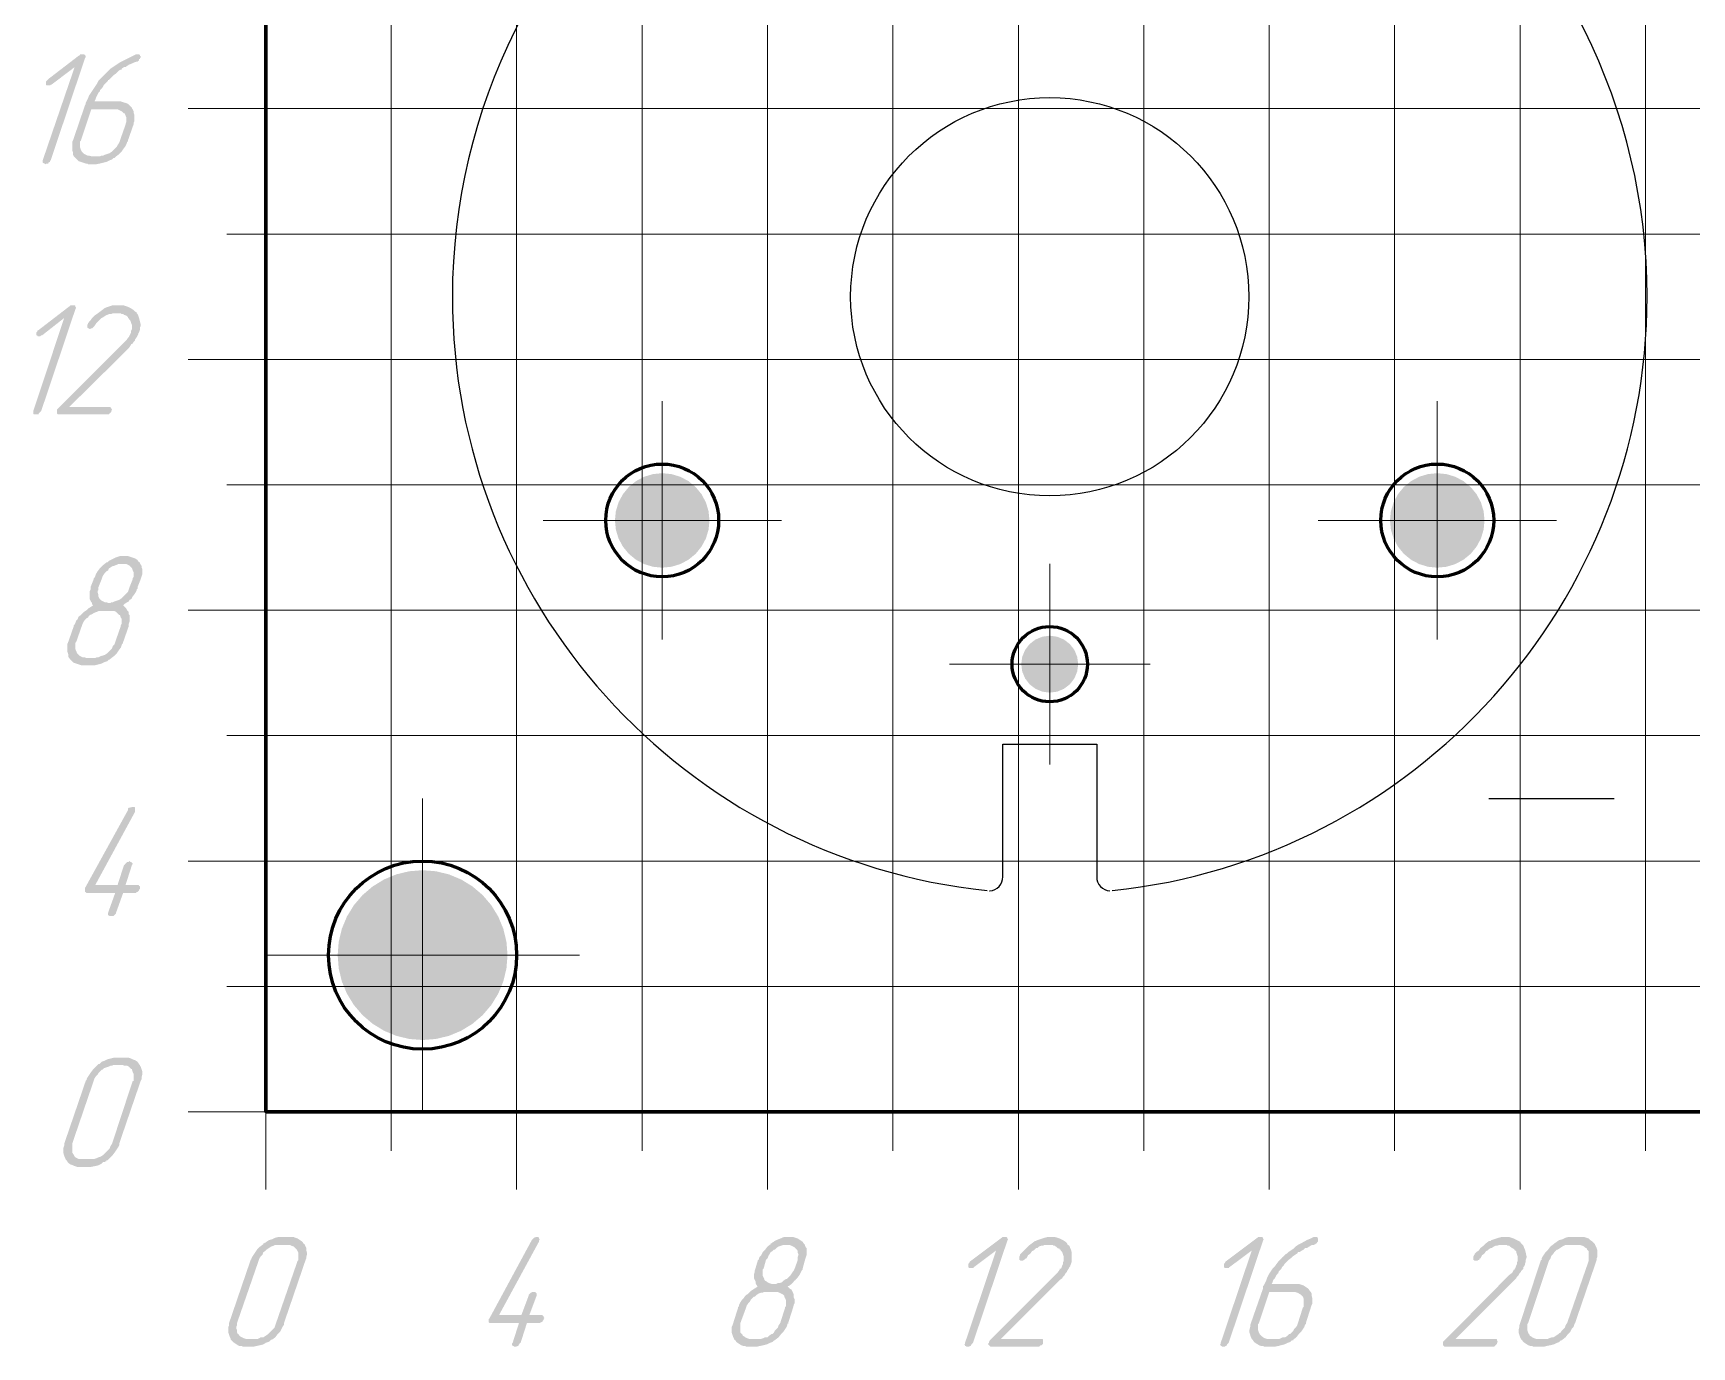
# Model space of a CAD drawing. Extents: x 260 to 1101, y 70 to 664.
# Drawn here: x 362.7 to 415.6, y 394.5 to 436.4 of the extents above; entities that cross this region are included whole.
import ezdxf

# ---------------------------------------------------------------- set-up
doc = ezdxf.new("R2010")
doc.units = 0
doc.header["$MEASUREMENT"] = 0
doc.layers.add('PDF _Геометрия', color=7, linetype='CONTINUOUS')
doc.layers.add('PDF _Сплошная заливка', color=7, linetype='CONTINUOUS')

msp = doc.modelspace()

# ---------------------------------------------------------------- hatches: boundary and pattern name
at = {"layer": 'PDF _Сплошная заливка', "transparency": 33554559}
for points in [[(364.262, 435.709), (364.288, 435.709), (364.313, 435.683), (364.313, 435.683), (364.338, 435.658), (364.338, 435.633), (364.313, 435.582), (363.22, 432.331), (363.22, 432.331), (363.195, 432.305), (363.195, 432.28), (363.144, 432.254), (363.144, 432.229), (363.119, 432.229), (363.093, 432.229), (363.043, 432.204), (363.043, 432.204), (363.043, 432.229), (363.017, 432.229), (362.966, 432.254), (362.966, 432.254), (362.966, 432.28), (362.966, 432.305), (362.966, 432.305), (362.966, 432.331), (363.983, 435.302), (363.246, 434.744), (363.246, 434.744), (363.22, 434.744), (363.195, 434.718), (363.17, 434.718), (363.144, 434.718), (363.119, 434.718), (363.093, 434.718), (363.068, 434.744), (363.068, 434.769), (363.068, 434.769), (363.068, 434.794), (363.068, 434.845), (363.068, 434.845), (363.093, 434.871), (363.119, 434.896), (363.144, 434.922), (364.135, 435.683), (364.16, 435.683), (364.16, 435.709), (364.211, 435.709), (364.237, 435.709)], [(363.957, 427.708), (363.983, 427.708), (364.008, 427.683), (364.008, 427.683), (364.008, 427.657), (364.033, 427.632), (364.008, 427.581), (362.916, 424.33), (362.916, 424.33), (362.89, 424.304), (362.865, 424.279), (362.839, 424.253), (362.839, 424.228), (362.814, 424.228), (362.789, 424.228), (362.738, 424.228), (362.738, 424.228), (362.712, 424.228), (362.687, 424.228), (362.662, 424.253), (362.662, 424.253), (362.662, 424.279), (362.662, 424.304), (362.662, 424.304), (362.662, 424.33), (363.652, 427.302), (362.941, 426.743), (362.941, 426.743), (362.916, 426.743), (362.89, 426.717), (362.839, 426.717), (362.839, 426.717), (362.814, 426.717), (362.789, 426.743), (362.763, 426.743), (362.763, 426.768), (362.763, 426.768), (362.763, 426.793), (362.763, 426.844), (362.763, 426.844), (362.789, 426.87), (362.789, 426.895), (362.839, 426.921), (363.83, 427.683), (363.83, 427.683), (363.856, 427.708), (363.906, 427.708), (363.932, 427.708), (363.932, 427.708)], [(365.456, 427.708), (365.482, 427.708), (365.532, 427.708), (365.609, 427.683), (365.685, 427.657), (365.786, 427.606), (365.863, 427.556), (365.913, 427.505), (365.964, 427.479), (365.964, 427.454), (365.964, 427.454), (365.964, 427.454), (365.99, 427.429), (366.015, 427.378), (366.04, 427.302), (366.066, 427.2), (366.091, 427.098), (366.091, 427.048), (366.066, 426.997), (366.066, 426.921), (366.04, 426.844), (366.04, 426.844), (366.04, 426.844), (366.015, 426.819), (366.015, 426.793), (365.99, 426.743), (365.964, 426.692), (365.913, 426.616), (365.913, 426.616), (365.913, 426.59), (365.888, 426.565), (365.863, 426.54), (365.837, 426.489), (365.786, 426.463), (365.761, 426.413), (365.71, 426.336), (363.805, 424.457), (365.075, 424.457), (365.1, 424.457), (365.126, 424.457), (365.151, 424.431), (365.151, 424.431), (365.151, 424.406), (365.177, 424.381), (365.151, 424.33), (365.151, 424.33), (365.151, 424.304), (365.126, 424.279), (365.1, 424.253), (365.075, 424.253), (365.075, 424.228), (365.024, 424.228), (364.999, 424.228), (363.5, 424.228), (363.475, 424.228), (363.449, 424.228), (363.424, 424.253), (363.424, 424.253), (363.424, 424.279), (363.424, 424.304), (363.424, 424.355), (363.424, 424.355), (363.424, 424.381), (363.449, 424.406), (365.532, 426.489), (365.634, 426.59), (365.685, 426.667), (365.685, 426.667), (365.71, 426.692), (365.71, 426.692), (365.736, 426.743), (365.761, 426.793), (365.786, 426.844), (365.786, 426.87), (365.786, 426.87), (365.786, 426.895), (365.812, 426.946), (365.812, 426.997), (365.812, 427.073), (365.786, 427.149), (365.761, 427.225), (365.736, 427.251), (365.71, 427.276), (365.71, 427.302), (365.71, 427.302), (365.685, 427.302), (365.685, 427.327), (365.634, 427.378), (365.558, 427.403), (365.558, 427.403), (365.532, 427.429), (365.507, 427.429), (365.482, 427.429), (365.456, 427.454), (365.405, 427.454), (365.329, 427.454), (365.304, 427.454), (365.253, 427.454), (365.202, 427.454), (365.151, 427.429), (365.1, 427.429), (365.024, 427.403), (364.973, 427.378), (364.948, 427.352), (364.923, 427.352), (364.897, 427.327), (364.846, 427.302), (364.796, 427.251), (364.745, 427.2), (364.669, 427.124), (364.618, 427.048), (364.618, 427.048), (364.592, 427.022), (364.567, 426.997), (364.541, 426.971), (364.541, 426.971), (364.541, 426.971), (364.516, 426.971), (364.465, 426.946), (364.465, 426.946), (364.44, 426.971), (364.414, 426.971), (364.389, 426.997), (364.389, 426.997), (364.389, 427.022), (364.389, 427.048), (364.389, 427.073), (364.414, 427.124), (364.414, 427.124), (364.414, 427.149), (364.44, 427.149), (364.44, 427.174), (364.491, 427.225), (364.541, 427.302), (364.618, 427.378), (364.694, 427.429), (364.796, 427.505), (364.897, 427.581), (364.897, 427.581), (364.897, 427.581), (364.923, 427.606), (364.973, 427.632), (365.05, 427.657), (365.126, 427.683), (365.202, 427.708), (365.304, 427.708), (365.405, 427.708), (365.431, 427.708)], [(382.726, 420.844), (382.726, 422.351), (383.02, 422.322), (383.303, 422.237), (383.564, 422.097), (383.792, 421.91), (383.979, 421.682), (384.119, 421.421), (384.204, 421.138), (384.234, 420.844)], [(407.447, 420.844), (407.447, 422.351), (407.741, 422.322), (408.024, 422.237), (408.284, 422.097), (408.513, 421.91), (408.7, 421.682), (408.84, 421.421), (408.926, 421.138), (408.955, 420.844)], [(382.726, 420.844), (382.726, 419.337), (382.432, 419.366), (382.149, 419.452), (381.888, 419.591), (381.66, 419.778), (381.473, 420.007), (381.333, 420.267), (381.247, 420.55), (381.218, 420.844)], [(382.726, 420.844), (384.234, 420.844), (384.204, 420.55), (384.119, 420.267), (383.979, 420.007), (383.792, 419.778), (383.564, 419.591), (383.303, 419.452), (383.02, 419.366), (382.726, 419.337)], [(407.447, 420.844), (407.447, 419.337), (407.153, 419.366), (406.87, 419.452), (406.609, 419.591), (406.381, 419.778), (406.194, 420.007), (406.054, 420.267), (405.968, 420.55), (405.939, 420.844)], [(407.447, 420.844), (408.955, 420.844), (408.926, 420.55), (408.84, 420.267), (408.7, 420.007), (408.513, 419.778), (408.284, 419.591), (408.024, 419.452), (407.741, 419.366), (407.447, 419.337)], [(395.086, 416.259), (394.178, 416.259), (394.209, 416.494), (394.3, 416.713), (394.444, 416.901), (394.632, 417.045), (394.851, 417.136), (395.086, 417.167)], [(395.086, 416.259), (395.086, 415.351), (394.851, 415.382), (394.632, 415.473), (394.444, 415.617), (394.3, 415.805), (394.209, 416.024), (394.178, 416.259)], [(365.863, 411.706), (365.888, 411.706), (365.913, 411.681), (365.913, 411.681), (365.913, 411.655), (365.913, 411.63), (365.913, 411.579), (365.913, 411.554), (364.643, 409.217), (365.354, 409.217), (365.558, 409.852), (365.583, 409.852), (365.583, 409.877), (365.609, 409.903), (365.634, 409.928), (365.634, 409.928), (365.659, 409.953), (365.71, 409.953), (365.736, 409.979), (365.736, 409.979), (365.761, 409.953), (365.786, 409.953), (365.812, 409.928), (365.812, 409.928), (365.837, 409.903), (365.837, 409.877), (365.812, 409.852), (365.609, 409.217), (365.99, 409.217), (366.015, 409.217), (366.04, 409.191), (366.066, 409.166), (366.066, 409.166), (366.066, 409.141), (366.066, 409.115), (366.066, 409.09), (366.066, 409.09), (366.04, 409.064), (366.04, 409.039), (366.015, 409.014), (365.99, 408.988), (365.964, 408.988), (365.939, 408.963), (365.888, 408.963), (365.532, 408.963), (365.304, 408.328), (365.304, 408.328), (365.304, 408.302), (365.278, 408.277), (365.253, 408.252), (365.227, 408.226), (365.202, 408.226), (365.177, 408.226), (365.151, 408.226), (365.126, 408.226), (365.126, 408.226), (365.1, 408.226), (365.075, 408.252), (365.05, 408.252), (365.05, 408.277), (365.05, 408.302), (365.05, 408.328), (365.05, 408.328), (365.278, 408.963), (364.389, 408.963), (364.364, 408.963), (364.338, 408.988), (364.313, 408.988), (364.313, 409.014), (364.313, 409.014), (364.313, 409.039), (364.313, 409.09), (364.313, 409.115), (365.685, 411.604), (365.685, 411.63), (365.685, 411.655), (365.71, 411.681), (365.736, 411.681), (365.837, 411.706), (365.837, 411.706)], [(375.083, 406.979), (377.792, 406.979), (377.758, 406.556), (377.659, 406.142), (377.496, 405.75), (377.274, 405.387), (376.998, 405.064), (376.675, 404.788), (376.313, 404.566), (375.92, 404.403), (375.506, 404.304), (375.083, 404.271)], [(378.743, 397.99), (378.768, 397.99), (378.794, 397.965), (378.794, 397.939), (378.794, 397.939), (378.819, 397.914), (378.794, 397.863), (378.794, 397.838), (377.523, 395.501), (378.235, 395.501), (378.463, 396.11), (378.463, 396.136), (378.463, 396.136), (378.489, 396.161), (378.514, 396.187), (378.54, 396.212), (378.54, 396.212), (378.59, 396.237), (378.616, 396.237), (378.641, 396.237), (378.641, 396.237), (378.667, 396.237), (378.692, 396.212), (378.692, 396.212), (378.717, 396.187), (378.717, 396.161), (378.717, 396.11), (378.489, 395.501), (378.87, 395.501), (378.895, 395.501), (378.921, 395.475), (378.946, 395.45), (378.946, 395.45), (378.946, 395.425), (378.971, 395.399), (378.946, 395.374), (378.946, 395.374), (378.946, 395.348), (378.921, 395.323), (378.895, 395.272), (378.87, 395.272), (378.87, 395.272), (378.819, 395.247), (378.794, 395.247), (378.412, 395.247), (378.209, 394.612), (378.184, 394.612), (378.184, 394.586), (378.158, 394.561), (378.133, 394.51), (378.133, 394.51), (378.108, 394.51), (378.057, 394.485), (378.031, 394.485), (378.031, 394.485), (378.006, 394.485), (377.981, 394.51), (377.955, 394.51), (377.955, 394.536), (377.93, 394.536), (377.93, 394.561), (377.93, 394.586), (377.955, 394.612), (378.158, 395.247), (377.269, 395.247), (377.244, 395.247), (377.219, 395.247), (377.193, 395.272), (377.193, 395.272), (377.193, 395.298), (377.193, 395.323), (377.193, 395.374), (377.219, 395.399), (378.565, 397.888), (378.565, 397.888), (378.59, 397.914), (378.616, 397.939), (378.641, 397.965), (378.717, 397.99), (378.717, 397.99)], [(393.681, 397.99), (393.706, 397.99), (393.732, 397.965), (393.732, 397.939), (393.732, 397.939), (393.757, 397.914), (393.732, 397.863), (392.639, 394.612), (392.639, 394.612), (392.614, 394.586), (392.588, 394.561), (392.563, 394.51), (392.563, 394.51), (392.538, 394.51), (392.512, 394.485), (392.461, 394.485), (392.461, 394.485), (392.436, 394.485), (392.411, 394.51), (392.385, 394.51), (392.385, 394.536), (392.385, 394.536), (392.36, 394.561), (392.385, 394.586), (392.385, 394.612), (393.376, 397.558), (392.665, 397.025), (392.665, 397.025), (392.639, 396.999), (392.614, 396.999), (392.563, 396.999), (392.563, 396.999), (392.538, 396.999), (392.512, 396.999), (392.487, 397.025), (392.487, 397.025), (392.487, 397.05), (392.487, 397.076), (392.487, 397.126), (392.487, 397.126), (392.487, 397.126), (392.512, 397.152), (392.538, 397.203), (393.554, 397.965), (393.554, 397.965), (393.579, 397.99), (393.605, 397.99), (393.655, 397.99), (393.655, 397.99)], [(395.18, 397.99), (395.205, 397.99), (395.23, 397.99), (395.332, 397.965), (395.408, 397.939), (395.51, 397.888), (395.586, 397.838), (395.637, 397.787), (395.662, 397.736), (395.662, 397.736), (395.688, 397.736), (395.688, 397.711), (395.713, 397.711), (395.739, 397.634), (395.764, 397.584), (395.789, 397.482), (395.789, 397.38), (395.789, 397.33), (395.789, 397.253), (395.789, 397.203), (395.764, 397.126), (395.764, 397.126), (395.764, 397.101), (395.739, 397.101), (395.739, 397.05), (395.713, 397.025), (395.688, 396.974), (395.637, 396.898), (395.637, 396.898), (395.637, 396.872), (395.611, 396.847), (395.586, 396.822), (395.561, 396.771), (395.51, 396.72), (395.484, 396.669), (395.408, 396.618), (393.528, 394.739), (394.799, 394.739), (394.824, 394.739), (394.849, 394.739), (394.875, 394.713), (394.875, 394.688), (394.875, 394.688), (394.875, 394.637), (394.875, 394.612), (394.875, 394.612), (394.875, 394.586), (394.849, 394.561), (394.824, 394.536), (394.799, 394.536), (394.773, 394.51), (394.748, 394.485), (394.722, 394.485), (393.198, 394.485), (393.198, 394.485), (393.173, 394.51), (393.147, 394.536), (393.147, 394.536), (393.122, 394.561), (393.122, 394.586), (393.147, 394.612), (393.147, 394.637), (393.147, 394.637), (393.173, 394.688), (395.256, 396.771), (395.332, 396.847), (395.408, 396.949), (395.408, 396.949), (395.408, 396.974), (395.434, 396.974), (395.459, 396.999), (395.484, 397.076), (395.51, 397.126), (395.51, 397.126), (395.51, 397.152), (395.51, 397.177), (395.535, 397.228), (395.535, 397.279), (395.535, 397.355), (395.51, 397.431), (395.484, 397.507), (395.459, 397.533), (395.434, 397.558), (395.434, 397.558), (395.434, 397.584), (395.408, 397.584), (395.408, 397.609), (395.332, 397.634), (395.281, 397.685), (395.256, 397.685), (395.256, 397.711), (395.23, 397.711), (395.205, 397.711), (395.18, 397.736), (395.129, 397.736), (395.053, 397.736), (395.002, 397.736), (394.976, 397.736), (394.926, 397.736), (394.875, 397.711), (394.824, 397.711), (394.748, 397.685), (394.697, 397.634), (394.672, 397.634), (394.646, 397.634), (394.621, 397.609), (394.57, 397.558), (394.519, 397.533), (394.468, 397.457), (394.392, 397.406), (394.341, 397.304), (394.316, 397.304), (394.316, 397.304), (394.29, 397.279), (394.265, 397.253), (394.265, 397.253), (394.24, 397.253), (394.24, 397.228), (394.189, 397.228), (394.189, 397.228), (394.163, 397.228), (394.138, 397.253), (394.113, 397.253), (394.113, 397.279), (394.113, 397.279), (394.113, 397.304), (394.113, 397.355), (394.138, 397.406), (394.138, 397.406), (394.138, 397.406), (394.138, 397.431), (394.163, 397.457), (394.214, 397.507), (394.265, 397.558), (394.341, 397.634), (394.417, 397.711), (394.519, 397.787), (394.621, 397.863), (394.621, 397.863), (394.621, 397.863), (394.646, 397.863), (394.697, 397.888), (394.773, 397.914), (394.849, 397.939), (394.926, 397.965), (395.027, 397.99), (395.103, 397.99), (395.154, 397.99)], [(401.836, 397.99), (401.861, 397.99), (401.887, 397.965), (401.887, 397.939), (401.887, 397.939), (401.912, 397.914), (401.887, 397.863), (400.794, 394.612), (400.794, 394.612), (400.769, 394.586), (400.743, 394.561), (400.718, 394.51), (400.718, 394.51), (400.692, 394.51), (400.667, 394.485), (400.616, 394.485), (400.616, 394.485), (400.591, 394.485), (400.565, 394.51), (400.54, 394.51), (400.54, 394.536), (400.54, 394.536), (400.515, 394.561), (400.54, 394.586), (400.54, 394.612), (401.531, 397.558), (400.819, 397.025), (400.819, 397.025), (400.794, 396.999), (400.769, 396.999), (400.718, 396.999), (400.718, 396.999), (400.692, 396.999), (400.667, 396.999), (400.642, 397.025), (400.642, 397.025), (400.642, 397.05), (400.642, 397.076), (400.642, 397.126), (400.642, 397.126), (400.642, 397.126), (400.667, 397.152), (400.692, 397.203), (401.709, 397.965), (401.709, 397.965), (401.734, 397.99), (401.759, 397.99), (401.81, 397.99), (401.81, 397.99)], [(409.66, 397.99), (409.686, 397.99), (409.737, 397.99), (409.813, 397.965), (409.889, 397.939), (409.991, 397.888), (410.092, 397.838), (410.118, 397.787), (410.168, 397.736), (410.168, 397.736), (410.168, 397.736), (410.194, 397.711), (410.194, 397.711), (410.219, 397.634), (410.245, 397.584), (410.27, 397.482), (410.295, 397.38), (410.295, 397.33), (410.27, 397.253), (410.27, 397.203), (410.245, 397.126), (410.245, 397.126), (410.245, 397.101), (410.245, 397.101), (410.219, 397.05), (410.194, 397.025), (410.194, 396.974), (410.118, 396.898), (410.118, 396.898), (410.118, 396.872), (410.092, 396.847), (410.067, 396.822), (410.041, 396.771), (409.991, 396.72), (409.965, 396.669), (409.914, 396.618), (408.034, 394.739), (409.305, 394.739), (409.305, 394.739), (409.33, 394.739), (409.355, 394.713), (409.355, 394.688), (409.355, 394.688), (409.381, 394.637), (409.355, 394.612), (409.355, 394.612), (409.355, 394.586), (409.33, 394.561), (409.305, 394.536), (409.305, 394.536), (409.279, 394.51), (409.254, 394.485), (409.203, 394.485), (407.704, 394.485), (407.679, 394.485), (407.653, 394.51), (407.628, 394.536), (407.628, 394.536), (407.628, 394.561), (407.628, 394.586), (407.628, 394.612), (407.628, 394.637), (407.628, 394.637), (407.679, 394.688), (409.737, 396.771), (409.838, 396.847), (409.889, 396.949), (409.914, 396.949), (409.914, 396.974), (409.914, 396.974), (409.94, 396.999), (409.965, 397.076), (409.991, 397.126), (409.991, 397.126), (409.991, 397.152), (409.991, 397.177), (410.016, 397.228), (410.016, 397.279), (410.016, 397.355), (409.991, 397.431), (409.965, 397.507), (409.965, 397.533), (409.94, 397.558), (409.914, 397.558), (409.914, 397.584), (409.914, 397.584), (409.889, 397.609), (409.838, 397.634), (409.762, 397.685), (409.762, 397.685), (409.737, 397.711), (409.711, 397.711), (409.686, 397.711), (409.66, 397.736), (409.61, 397.736), (409.533, 397.736), (409.508, 397.736), (409.457, 397.736), (409.432, 397.736), (409.355, 397.711), (409.305, 397.711), (409.254, 397.685), (409.178, 397.634), (409.178, 397.634), (409.152, 397.634), (409.101, 397.609), (409.051, 397.558), (409, 397.533), (408.949, 397.457), (408.873, 397.406), (408.822, 397.304), (408.822, 397.304), (408.797, 397.304), (408.797, 397.279), (408.771, 397.253), (408.746, 397.253), (408.746, 397.253), (408.72, 397.228), (408.695, 397.228), (408.67, 397.228), (408.644, 397.228), (408.619, 397.253), (408.593, 397.253), (408.593, 397.279), (408.593, 397.279), (408.593, 397.304), (408.593, 397.355), (408.619, 397.406), (408.619, 397.406), (408.619, 397.406), (408.644, 397.431), (408.644, 397.457), (408.695, 397.507), (408.771, 397.558), (408.822, 397.634), (408.924, 397.711), (409, 397.787), (409.101, 397.863), (409.101, 397.863), (409.101, 397.863), (409.152, 397.863), (409.178, 397.888), (409.254, 397.914), (409.33, 397.939), (409.406, 397.965), (409.508, 397.99), (409.61, 397.99), (409.635, 397.99)]]:
    msp.add_hatch(color=256, dxfattribs=at).paths.add_polyline_path(points)
h = msp.add_hatch(color=256, dxfattribs=at)
h.paths.add_polyline_path([(365.278, 433.956), (364.516, 433.956), (364.186, 432.966), (364.186, 432.966), (364.16, 432.94), (364.16, 432.89), (364.16, 432.839), (364.16, 432.788), (364.16, 432.737), (364.186, 432.661), (364.211, 432.61), (364.211, 432.61), (364.237, 432.585), (364.262, 432.559), (364.288, 432.534), (364.338, 432.509), (364.389, 432.483), (364.44, 432.483), (364.516, 432.458), (364.796, 432.458), (364.846, 432.483), (364.897, 432.483), (364.948, 432.509), (365.024, 432.534), (365.1, 432.559), (365.177, 432.61), (365.177, 432.61), (365.202, 432.636), (365.227, 432.661), (365.278, 432.712), (365.329, 432.763), (365.354, 432.813), (365.405, 432.89), (365.431, 432.966), (365.609, 433.474), (365.609, 433.474), (365.609, 433.499), (365.634, 433.55), (365.634, 433.575), (365.634, 433.652), (365.634, 433.702), (365.609, 433.753), (365.583, 433.829), (365.583, 433.829), (365.558, 433.829), (365.532, 433.855), (365.507, 433.88), (365.456, 433.906), (365.405, 433.931), (365.354, 433.956)], flags=0)
h.paths.add_polyline_path([(366.015, 435.709), (366.04, 435.709), (366.066, 435.683), (366.066, 435.658), (366.091, 435.658), (366.091, 435.607), (366.066, 435.582), (366.066, 435.582), (366.066, 435.557), (366.04, 435.557), (366.04, 435.531), (366.04, 435.506), (366.015, 435.506), (365.99, 435.48), (365.964, 435.48), (365.888, 435.455), (365.837, 435.43), (365.71, 435.379), (365.71, 435.379), (365.685, 435.353), (365.659, 435.353), (365.634, 435.328), (365.609, 435.302), (365.558, 435.302), (365.482, 435.252), (365.482, 435.226), (365.456, 435.226), (365.405, 435.201), (365.354, 435.15), (365.304, 435.099), (365.227, 435.049), (365.151, 434.972), (365.075, 434.896), (365.05, 434.896), (365.05, 434.871), (365.024, 434.845), (364.973, 434.794), (364.923, 434.744), (364.897, 434.693), (364.846, 434.617), (364.796, 434.566), (364.796, 434.541), (364.77, 434.515), (364.745, 434.49), (364.719, 434.439), (364.694, 434.388), (364.669, 434.337), (364.643, 434.261), (364.618, 434.21), (365.38, 434.21), (365.405, 434.21), (365.456, 434.21), (365.532, 434.185), (365.609, 434.16), (365.685, 434.134), (365.761, 434.058), (365.812, 434.007), (365.812, 433.982), (365.837, 433.956), (365.863, 433.906), (365.863, 433.855), (365.888, 433.779), (365.888, 433.677), (365.888, 433.575), (365.863, 433.524), (365.863, 433.474), (365.685, 432.966), (365.685, 432.966), (365.685, 432.94), (365.685, 432.94), (365.659, 432.915), (365.634, 432.839), (365.609, 432.788), (365.532, 432.686), (365.482, 432.61), (365.38, 432.509), (365.278, 432.432), (365.278, 432.432), (365.278, 432.432), (365.253, 432.407), (365.227, 432.407), (365.202, 432.382), (365.177, 432.356), (365.1, 432.331), (364.999, 432.28), (364.897, 432.254), (364.796, 432.229), (364.669, 432.204), (364.414, 432.204), (364.389, 432.229), (364.338, 432.229), (364.262, 432.254), (364.186, 432.28), (364.11, 432.305), (364.059, 432.356), (363.983, 432.432), (363.983, 432.432), (363.957, 432.458), (363.932, 432.509), (363.932, 432.585), (363.906, 432.661), (363.906, 432.737), (363.906, 432.839), (363.906, 432.915), (363.932, 432.966), (364.313, 434.083), (364.313, 434.083), (364.313, 434.083), (364.338, 434.134), (364.338, 434.16), (364.364, 434.21), (364.389, 434.261), (364.414, 434.312), (364.44, 434.388), (364.541, 434.541), (364.643, 434.693), (364.694, 434.769), (364.745, 434.871), (364.821, 434.947), (364.897, 435.023), (364.897, 435.023), (364.923, 435.049), (364.948, 435.074), (364.973, 435.099), (365.024, 435.15), (365.075, 435.201), (365.126, 435.252), (365.202, 435.302), (365.278, 435.353), (365.354, 435.404), (365.431, 435.455), (365.532, 435.506), (365.736, 435.607), (365.837, 435.658), (365.939, 435.709), (365.99, 435.709)], flags=0)
at = {"layer": 'PDF _Сплошная заливка', "true_color": 0xffffff, "transparency": 33554559}
for points in [[(381.218, 420.844), (381.247, 421.138), (381.333, 421.421), (381.473, 421.682), (381.66, 421.91), (381.888, 422.097), (382.149, 422.237), (382.432, 422.322), (382.726, 422.351), (382.726, 420.844)], [(405.939, 420.844), (405.968, 421.138), (406.054, 421.421), (406.194, 421.682), (406.381, 421.91), (406.609, 422.097), (406.87, 422.237), (407.153, 422.322), (407.447, 422.351), (407.447, 420.844)], [(395.086, 417.167), (395.321, 417.136), (395.54, 417.045), (395.728, 416.901), (395.873, 416.713), (395.963, 416.494), (395.994, 416.259), (395.086, 416.259)], [(395.994, 416.259), (395.963, 416.024), (395.873, 415.805), (395.728, 415.617), (395.54, 415.473), (395.321, 415.382), (395.086, 415.351), (395.086, 416.259)], [(372.374, 406.979), (372.407, 407.403), (372.506, 407.816), (372.669, 408.209), (372.891, 408.571), (373.167, 408.894), (373.491, 409.17), (373.853, 409.392), (374.246, 409.555), (374.659, 409.654), (375.083, 409.688), (375.083, 406.979)], [(375.083, 409.688), (375.506, 409.654), (375.92, 409.555), (376.313, 409.392), (376.675, 409.17), (376.998, 408.894), (377.274, 408.571), (377.496, 408.209), (377.659, 407.816), (377.758, 407.403), (377.792, 406.979), (375.083, 406.979)], [(375.083, 404.271), (374.659, 404.304), (374.246, 404.403), (373.853, 404.566), (373.491, 404.788), (373.167, 405.064), (372.891, 405.387), (372.669, 405.75), (372.506, 406.142), (372.407, 406.556), (372.374, 406.979), (375.083, 406.979)]]:
    msp.add_hatch(color=7, dxfattribs=at).paths.add_polyline_path(points)
at = {"layer": 'PDF _Сплошная заливка', "transparency": 33554559}
h = msp.add_hatch(color=256, dxfattribs=at)
h.paths.add_polyline_path([(365.507, 419.453), (365.482, 419.453), (365.431, 419.453), (365.38, 419.453), (365.329, 419.428), (365.253, 419.402), (365.177, 419.377), (365.1, 419.326), (365.1, 419.326), (365.075, 419.301), (365.05, 419.25), (364.999, 419.224), (364.948, 419.173), (364.897, 419.097), (364.872, 419.047), (364.846, 418.97), (364.745, 418.716), (364.745, 418.691), (364.745, 418.666), (364.745, 418.64), (364.719, 418.589), (364.719, 418.539), (364.745, 418.462), (364.745, 418.412), (364.77, 418.361), (364.77, 418.361), (364.796, 418.335), (364.821, 418.31), (364.846, 418.284), (364.897, 418.259), (364.948, 418.234), (364.999, 418.234), (365.075, 418.208), (365.126, 418.208), (365.151, 418.234), (365.202, 418.234), (365.253, 418.259), (365.329, 418.284), (365.405, 418.31), (365.482, 418.361), (365.482, 418.361), (365.507, 418.386), (365.532, 418.412), (365.583, 418.462), (365.634, 418.513), (365.685, 418.564), (365.71, 418.64), (365.736, 418.716), (365.837, 418.97), (365.837, 418.97), (365.837, 418.996), (365.863, 419.047), (365.863, 419.097), (365.863, 419.148), (365.863, 419.199), (365.837, 419.25), (365.812, 419.326), (365.812, 419.326), (365.786, 419.351), (365.761, 419.377), (365.736, 419.402), (365.685, 419.428), (365.634, 419.453), (365.583, 419.453)], flags=0)
h.paths.add_polyline_path([(365.126, 417.954), (364.846, 417.954), (364.796, 417.954), (364.745, 417.954), (364.694, 417.929), (364.618, 417.904), (364.541, 417.853), (364.465, 417.827), (364.465, 417.802), (364.44, 417.802), (364.414, 417.751), (364.364, 417.726), (364.313, 417.675), (364.262, 417.599), (364.237, 417.548), (364.211, 417.472), (364.033, 416.964), (364.033, 416.964), (364.008, 416.938), (364.008, 416.888), (364.008, 416.837), (364.008, 416.786), (364.008, 416.735), (364.033, 416.684), (364.059, 416.608), (364.059, 416.608), (364.084, 416.583), (364.11, 416.557), (364.135, 416.532), (364.186, 416.507), (364.237, 416.481), (364.288, 416.481), (364.364, 416.456), (364.643, 416.456), (364.694, 416.481), (364.745, 416.481), (364.796, 416.507), (364.872, 416.532), (364.948, 416.557), (365.024, 416.608), (365.024, 416.608), (365.05, 416.634), (365.075, 416.659), (365.126, 416.71), (365.177, 416.761), (365.202, 416.837), (365.253, 416.888), (365.278, 416.964), (365.456, 417.472), (365.456, 417.472), (365.456, 417.497), (365.482, 417.548), (365.482, 417.573), (365.482, 417.65), (365.482, 417.7), (365.456, 417.751), (365.431, 417.827), (365.431, 417.827), (365.405, 417.827), (365.38, 417.853), (365.354, 417.878), (365.304, 417.929), (365.253, 417.954), (365.202, 417.954)], flags=0)
h.paths.add_polyline_path([(365.634, 419.707), (365.685, 419.707), (365.761, 419.682), (365.837, 419.656), (365.913, 419.631), (365.99, 419.58), (366.04, 419.504), (366.066, 419.504), (366.066, 419.478), (366.091, 419.453), (366.091, 419.428), (366.117, 419.402), (366.117, 419.351), (366.142, 419.301), (366.142, 419.25), (366.142, 419.123), (366.117, 419.047), (366.091, 418.97), (365.99, 418.716), (365.99, 418.716), (365.99, 418.666), (365.964, 418.64), (365.964, 418.615), (365.939, 418.564), (365.888, 418.488), (365.812, 418.386), (365.812, 418.386), (365.812, 418.361), (365.786, 418.335), (365.736, 418.31), (365.71, 418.259), (365.659, 418.234), (365.583, 418.183), (365.532, 418.132), (365.532, 418.132), (365.558, 418.107), (365.583, 418.081), (365.609, 418.056), (365.634, 418.031), (365.659, 417.98), (365.71, 417.929), (365.71, 417.853), (365.71, 417.853), (365.736, 417.827), (365.736, 417.802), (365.736, 417.751), (365.736, 417.675), (365.736, 417.624), (365.71, 417.548), (365.71, 417.472), (365.532, 416.964), (365.532, 416.964), (365.532, 416.938), (365.532, 416.938), (365.507, 416.913), (365.482, 416.862), (365.456, 416.786), (365.38, 416.684), (365.329, 416.608), (365.227, 416.507), (365.126, 416.43), (365.126, 416.43), (365.126, 416.43), (365.1, 416.405), (365.075, 416.405), (365.05, 416.38), (365.024, 416.354), (364.948, 416.329), (364.846, 416.278), (364.745, 416.253), (364.643, 416.227), (364.516, 416.227), (364.262, 416.227), (364.237, 416.227), (364.186, 416.227), (364.11, 416.253), (364.033, 416.278), (363.957, 416.303), (363.906, 416.354), (363.83, 416.43), (363.83, 416.43), (363.805, 416.456), (363.779, 416.507), (363.779, 416.583), (363.754, 416.659), (363.754, 416.735), (363.754, 416.837), (363.754, 416.913), (363.779, 416.964), (363.957, 417.472), (363.957, 417.472), (363.957, 417.497), (363.983, 417.523), (364.008, 417.573), (364.033, 417.65), (364.084, 417.7), (364.11, 417.777), (364.186, 417.827), (364.186, 417.827), (364.211, 417.853), (364.237, 417.878), (364.288, 417.929), (364.364, 417.98), (364.414, 418.031), (364.491, 418.081), (364.567, 418.132), (364.567, 418.132), (364.567, 418.158), (364.541, 418.158), (364.541, 418.208), (364.516, 418.234), (364.491, 418.284), (364.465, 418.335), (364.465, 418.386), (364.465, 418.386), (364.465, 418.412), (364.465, 418.437), (364.465, 418.488), (364.465, 418.539), (364.465, 418.589), (364.491, 418.64), (364.491, 418.716), (364.592, 418.97), (364.592, 418.97), (364.592, 418.97), (364.592, 418.996), (364.618, 419.021), (364.643, 419.072), (364.669, 419.148), (364.719, 419.224), (364.796, 419.326), (364.872, 419.402), (364.999, 419.504), (364.999, 419.504), (365.024, 419.504), (365.05, 419.529), (365.075, 419.554), (365.126, 419.58), (365.177, 419.605), (365.278, 419.656), (365.431, 419.707), (365.507, 419.707)], flags=0)
h = msp.add_hatch(color=256, dxfattribs=at)
h.paths.add_polyline_path([(365.507, 403.476), (365.227, 403.476), (365.177, 403.451), (365.126, 403.451), (365.075, 403.426), (364.999, 403.4), (364.923, 403.375), (364.872, 403.324), (364.846, 403.324), (364.821, 403.299), (364.796, 403.273), (364.745, 403.222), (364.719, 403.172), (364.669, 403.121), (364.618, 403.045), (364.592, 402.968), (363.906, 400.962), (363.906, 400.962), (363.906, 400.936), (363.906, 400.886), (363.906, 400.835), (363.906, 400.784), (363.906, 400.733), (363.906, 400.682), (363.957, 400.606), (363.957, 400.606), (363.957, 400.606), (363.983, 400.555), (364.008, 400.53), (364.059, 400.505), (364.11, 400.479), (364.186, 400.479), (364.237, 400.479), (364.541, 400.479), (364.567, 400.479), (364.618, 400.479), (364.694, 400.505), (364.745, 400.53), (364.821, 400.555), (364.897, 400.606), (364.897, 400.606), (364.923, 400.632), (364.948, 400.657), (364.999, 400.708), (365.05, 400.759), (365.1, 400.809), (365.126, 400.886), (365.177, 400.962), (365.837, 402.968), (365.863, 402.968), (365.863, 402.994), (365.863, 403.045), (365.863, 403.07), (365.863, 403.146), (365.863, 403.197), (365.837, 403.248), (365.812, 403.324), (365.812, 403.324), (365.812, 403.349), (365.786, 403.349), (365.736, 403.4), (365.71, 403.426), (365.659, 403.451), (365.583, 403.451)], flags=0)
h.paths.add_polyline_path([(365.659, 403.705), (365.71, 403.705), (365.786, 403.68), (365.837, 403.654), (365.913, 403.629), (365.99, 403.578), (366.04, 403.502), (366.066, 403.476), (366.066, 403.451), (366.091, 403.426), (366.117, 403.349), (366.142, 403.273), (366.142, 403.172), (366.117, 403.07), (366.117, 403.019), (366.091, 402.968), (365.405, 400.962), (365.405, 400.962), (365.405, 400.936), (365.405, 400.936), (365.405, 400.911), (365.38, 400.86), (365.329, 400.784), (365.278, 400.708), (365.202, 400.606), (365.126, 400.53), (365.024, 400.428), (365.024, 400.428), (364.999, 400.428), (364.999, 400.403), (364.973, 400.403), (364.948, 400.378), (364.897, 400.378), (364.846, 400.327), (364.745, 400.276), (364.643, 400.251), (364.516, 400.225), (364.414, 400.225), (364.135, 400.225), (364.11, 400.225), (364.059, 400.225), (363.983, 400.251), (363.932, 400.276), (363.856, 400.301), (363.779, 400.352), (363.729, 400.428), (363.703, 400.454), (363.703, 400.479), (363.678, 400.505), (363.652, 400.581), (363.627, 400.657), (363.627, 400.759), (363.627, 400.835), (363.652, 400.911), (363.652, 400.962), (364.338, 402.968), (364.338, 402.968), (364.364, 402.994), (364.364, 402.994), (364.364, 403.019), (364.389, 403.07), (364.44, 403.146), (364.491, 403.222), (364.567, 403.324), (364.643, 403.4), (364.745, 403.502), (364.745, 403.502), (364.745, 403.502), (364.77, 403.502), (364.796, 403.527), (364.821, 403.553), (364.846, 403.578), (364.923, 403.603), (365.024, 403.654), (365.126, 403.68), (365.227, 403.705), (365.304, 403.705), (365.634, 403.705)], flags=0)
h = msp.add_hatch(color=256, dxfattribs=at)
h.paths.add_polyline_path([(370.766, 397.736), (370.486, 397.736), (370.435, 397.736), (370.385, 397.736), (370.334, 397.711), (370.258, 397.685), (370.181, 397.634), (370.105, 397.584), (370.105, 397.584), (370.08, 397.558), (370.054, 397.533), (370.004, 397.507), (369.978, 397.431), (369.927, 397.38), (369.877, 397.304), (369.851, 397.228), (369.165, 395.247), (369.165, 395.221), (369.165, 395.221), (369.165, 395.171), (369.14, 395.12), (369.14, 395.069), (369.165, 395.018), (369.165, 394.942), (369.191, 394.891), (369.216, 394.891), (369.216, 394.866), (369.241, 394.84), (369.267, 394.815), (369.318, 394.79), (369.368, 394.764), (369.445, 394.739), (369.495, 394.739), (369.775, 394.739), (369.826, 394.739), (369.877, 394.764), (369.927, 394.79), (370.004, 394.79), (370.08, 394.84), (370.156, 394.891), (370.156, 394.891), (370.181, 394.917), (370.207, 394.942), (370.258, 394.993), (370.308, 395.044), (370.359, 395.094), (370.385, 395.171), (370.41, 395.247), (371.096, 397.228), (371.121, 397.253), (371.121, 397.279), (371.121, 397.304), (371.121, 397.355), (371.121, 397.406), (371.121, 397.482), (371.096, 397.533), (371.071, 397.584), (371.071, 397.584), (371.045, 397.609), (371.02, 397.634), (370.994, 397.66), (370.969, 397.685), (370.893, 397.711), (370.842, 397.736)], flags=0)
h.paths.add_polyline_path([(370.918, 397.99), (370.969, 397.99), (371.02, 397.965), (371.096, 397.939), (371.172, 397.888), (371.248, 397.838), (371.299, 397.761), (371.325, 397.761), (371.325, 397.736), (371.35, 397.685), (371.375, 397.634), (371.375, 397.558), (371.401, 397.457), (371.375, 397.355), (371.375, 397.304), (371.35, 397.253), (370.664, 395.247), (370.664, 395.221), (370.664, 395.221), (370.664, 395.196), (370.664, 395.196), (370.613, 395.12), (370.588, 395.069), (370.537, 394.967), (370.461, 394.891), (370.385, 394.79), (370.283, 394.713), (370.258, 394.713), (370.258, 394.713), (370.232, 394.688), (370.232, 394.688), (370.207, 394.663), (370.156, 394.637), (370.08, 394.612), (370.004, 394.561), (369.902, 394.536), (369.775, 394.51), (369.673, 394.485), (369.394, 394.485), (369.368, 394.485), (369.318, 394.51), (369.241, 394.51), (369.191, 394.536), (369.114, 394.586), (369.038, 394.637), (368.962, 394.713), (368.962, 394.713), (368.962, 394.739), (368.937, 394.79), (368.911, 394.866), (368.886, 394.942), (368.886, 395.018), (368.886, 395.12), (368.911, 395.171), (368.911, 395.247), (369.597, 397.253), (369.597, 397.253), (369.597, 397.253), (369.622, 397.279), (369.622, 397.304), (369.648, 397.355), (369.699, 397.431), (369.749, 397.507), (369.8, 397.584), (369.902, 397.685), (370.004, 397.761), (370.004, 397.761), (370.004, 397.787), (370.029, 397.787), (370.054, 397.812), (370.08, 397.812), (370.105, 397.838), (370.181, 397.888), (370.283, 397.914), (370.385, 397.965), (370.486, 397.99), (370.537, 397.99), (370.893, 397.99)], flags=0)
h = msp.add_hatch(color=256, dxfattribs=at)
h.paths.add_polyline_path([(386.72, 397.736), (386.669, 397.736), (386.644, 397.736), (386.593, 397.736), (386.517, 397.711), (386.44, 397.685), (386.364, 397.634), (386.313, 397.584), (386.288, 397.584), (386.263, 397.558), (386.237, 397.533), (386.186, 397.507), (386.161, 397.457), (386.11, 397.38), (386.085, 397.304), (386.034, 397.253), (385.958, 396.974), (385.958, 396.974), (385.932, 396.949), (385.932, 396.923), (385.932, 396.872), (385.932, 396.822), (385.932, 396.745), (385.958, 396.695), (385.983, 396.644), (385.983, 396.618), (385.983, 396.618), (386.009, 396.593), (386.059, 396.568), (386.085, 396.542), (386.135, 396.517), (386.212, 396.491), (386.288, 396.491), (386.313, 396.491), (386.364, 396.491), (386.415, 396.517), (386.466, 396.517), (386.542, 396.542), (386.593, 396.593), (386.669, 396.644), (386.694, 396.644), (386.72, 396.669), (386.745, 396.695), (386.796, 396.745), (386.821, 396.771), (386.872, 396.847), (386.923, 396.923), (386.948, 396.974), (387.05, 397.253), (387.05, 397.253), (387.05, 397.279), (387.05, 397.304), (387.05, 397.355), (387.076, 397.431), (387.05, 397.482), (387.05, 397.533), (387.025, 397.584), (386.999, 397.609), (386.999, 397.609), (386.974, 397.634), (386.948, 397.66), (386.898, 397.685), (386.847, 397.711), (386.771, 397.736)], flags=0)
h.paths.add_polyline_path([(386.313, 396.237), (386.034, 396.237), (385.983, 396.237), (385.932, 396.212), (385.882, 396.212), (385.805, 396.187), (385.729, 396.136), (385.678, 396.085), (385.653, 396.085), (385.627, 396.06), (385.602, 396.034), (385.551, 395.983), (385.526, 395.933), (385.475, 395.882), (385.424, 395.806), (385.399, 395.729), (385.221, 395.247), (385.221, 395.221), (385.221, 395.221), (385.221, 395.171), (385.221, 395.12), (385.221, 395.069), (385.221, 395.018), (385.221, 394.942), (385.272, 394.891), (385.272, 394.891), (385.297, 394.866), (385.297, 394.84), (385.348, 394.815), (385.373, 394.79), (385.424, 394.764), (385.5, 394.739), (385.551, 394.739), (385.856, 394.739), (385.882, 394.739), (385.958, 394.764), (386.009, 394.79), (386.085, 394.79), (386.135, 394.84), (386.212, 394.891), (386.237, 394.891), (386.263, 394.917), (386.288, 394.942), (386.313, 394.993), (386.364, 395.044), (386.415, 395.094), (386.44, 395.171), (386.491, 395.247), (386.644, 395.729), (386.644, 395.755), (386.669, 395.78), (386.669, 395.806), (386.669, 395.856), (386.669, 395.907), (386.669, 395.983), (386.644, 396.034), (386.618, 396.085), (386.618, 396.11), (386.618, 396.11), (386.593, 396.136), (386.567, 396.161), (386.517, 396.187), (386.466, 396.212), (386.39, 396.237)], flags=0)
h.paths.add_polyline_path([(386.847, 397.99), (386.898, 397.99), (386.974, 397.965), (387.05, 397.939), (387.126, 397.888), (387.203, 397.838), (387.253, 397.761), (387.253, 397.761), (387.253, 397.761), (387.279, 397.736), (387.279, 397.711), (387.304, 397.66), (387.33, 397.634), (387.33, 397.584), (387.33, 397.533), (387.33, 397.406), (387.304, 397.33), (387.279, 397.253), (387.203, 396.974), (387.203, 396.974), (387.203, 396.949), (387.177, 396.923), (387.152, 396.872), (387.126, 396.822), (387.101, 396.771), (387.025, 396.669), (387.025, 396.669), (386.999, 396.644), (386.974, 396.618), (386.948, 396.593), (386.898, 396.542), (386.847, 396.491), (386.796, 396.441), (386.72, 396.415), (386.745, 396.39), (386.745, 396.39), (386.771, 396.364), (386.796, 396.339), (386.847, 396.314), (386.872, 396.263), (386.898, 396.212), (386.923, 396.136), (386.923, 396.136), (386.923, 396.11), (386.923, 396.06), (386.948, 396.009), (386.948, 395.958), (386.948, 395.882), (386.923, 395.831), (386.898, 395.729), (386.745, 395.247), (386.745, 395.221), (386.72, 395.221), (386.72, 395.196), (386.72, 395.196), (386.694, 395.12), (386.644, 395.044), (386.593, 394.967), (386.517, 394.891), (386.44, 394.79), (386.339, 394.713), (386.339, 394.713), (386.313, 394.688), (386.313, 394.688), (386.288, 394.688), (386.263, 394.663), (386.237, 394.637), (386.161, 394.612), (386.059, 394.561), (385.958, 394.536), (385.831, 394.51), (385.729, 394.485), (385.45, 394.485), (385.424, 394.485), (385.373, 394.51), (385.323, 394.51), (385.246, 394.536), (385.17, 394.586), (385.094, 394.637), (385.043, 394.713), (385.018, 394.713), (385.018, 394.739), (384.992, 394.79), (384.967, 394.866), (384.942, 394.942), (384.942, 395.018), (384.942, 395.12), (384.967, 395.171), (384.992, 395.247), (385.145, 395.729), (385.145, 395.755), (385.17, 395.78), (385.17, 395.806), (385.196, 395.856), (385.221, 395.907), (385.272, 395.983), (385.323, 396.034), (385.373, 396.11), (385.373, 396.11), (385.399, 396.136), (385.45, 396.161), (385.5, 396.212), (385.551, 396.263), (385.627, 396.314), (385.704, 396.364), (385.78, 396.415), (385.78, 396.415), (385.754, 396.415), (385.754, 396.441), (385.729, 396.466), (385.704, 396.517), (385.704, 396.568), (385.678, 396.618), (385.653, 396.669), (385.653, 396.669), (385.653, 396.695), (385.653, 396.72), (385.653, 396.771), (385.653, 396.796), (385.678, 396.872), (385.678, 396.923), (385.704, 396.999), (385.78, 397.253), (385.78, 397.253), (385.805, 397.253), (385.805, 397.279), (385.805, 397.279), (385.831, 397.355), (385.882, 397.406), (385.932, 397.507), (386.009, 397.584), (386.085, 397.685), (386.186, 397.761), (386.186, 397.787), (386.212, 397.787), (386.237, 397.812), (386.288, 397.838), (386.313, 397.863), (386.364, 397.888), (386.491, 397.939), (386.618, 397.99), (386.72, 397.99), (386.821, 397.99)], flags=0)
h = msp.add_hatch(color=256, dxfattribs=at)
h.paths.add_polyline_path([(402.826, 396.237), (402.09, 396.237), (401.759, 395.247), (401.759, 395.221), (401.734, 395.221), (401.734, 395.171), (401.734, 395.12), (401.734, 395.069), (401.734, 395.018), (401.759, 394.942), (401.785, 394.891), (401.785, 394.891), (401.81, 394.866), (401.836, 394.84), (401.861, 394.815), (401.887, 394.79), (401.937, 394.764), (402.013, 394.739), (402.09, 394.739), (402.369, 394.739), (402.42, 394.739), (402.471, 394.764), (402.522, 394.79), (402.598, 394.79), (402.674, 394.84), (402.725, 394.891), (402.75, 394.891), (402.776, 394.917), (402.801, 394.942), (402.852, 394.993), (402.877, 395.044), (402.928, 395.094), (402.979, 395.171), (403.004, 395.247), (403.157, 395.729), (403.182, 395.755), (403.182, 395.78), (403.182, 395.806), (403.182, 395.856), (403.182, 395.907), (403.182, 395.983), (403.182, 396.034), (403.157, 396.085), (403.131, 396.11), (403.131, 396.11), (403.106, 396.136), (403.08, 396.161), (403.03, 396.187), (402.979, 396.212), (402.903, 396.237)], flags=0)
h.paths.add_polyline_path([(403.589, 397.99), (403.614, 397.99), (403.639, 397.939), (403.639, 397.939), (403.639, 397.914), (403.639, 397.888), (403.639, 397.863), (403.639, 397.863), (403.639, 397.838), (403.614, 397.812), (403.614, 397.787), (403.589, 397.787), (403.589, 397.787), (403.563, 397.761), (403.512, 397.736), (403.462, 397.736), (403.411, 397.711), (403.284, 397.634), (403.284, 397.634), (403.258, 397.634), (403.233, 397.634), (403.208, 397.609), (403.182, 397.584), (403.131, 397.558), (403.055, 397.507), (403.03, 397.507), (403.004, 397.507), (402.979, 397.457), (402.928, 397.431), (402.852, 397.38), (402.801, 397.33), (402.699, 397.253), (402.623, 397.177), (402.623, 397.177), (402.598, 397.152), (402.572, 397.126), (402.547, 397.076), (402.496, 397.025), (402.471, 396.974), (402.395, 396.898), (402.369, 396.822), (402.344, 396.822), (402.344, 396.796), (402.318, 396.771), (402.293, 396.72), (402.268, 396.669), (402.217, 396.618), (402.191, 396.542), (402.166, 396.491), (402.953, 396.491), (402.979, 396.491), (403.03, 396.491), (403.106, 396.466), (403.182, 396.441), (403.258, 396.39), (403.335, 396.339), (403.385, 396.263), (403.385, 396.263), (403.411, 396.237), (403.436, 396.187), (403.436, 396.136), (403.462, 396.034), (403.462, 395.958), (403.462, 395.856), (403.436, 395.806), (403.411, 395.729), (403.258, 395.247), (403.258, 395.221), (403.258, 395.221), (403.233, 395.196), (403.233, 395.196), (403.208, 395.12), (403.157, 395.044), (403.106, 394.967), (403.03, 394.891), (402.953, 394.79), (402.852, 394.713), (402.852, 394.713), (402.852, 394.688), (402.826, 394.688), (402.801, 394.688), (402.776, 394.663), (402.75, 394.637), (402.674, 394.612), (402.572, 394.561), (402.471, 394.536), (402.369, 394.51), (402.242, 394.485), (401.963, 394.485), (401.937, 394.485), (401.887, 394.51), (401.836, 394.51), (401.759, 394.536), (401.683, 394.586), (401.607, 394.637), (401.556, 394.713), (401.556, 394.713), (401.531, 394.739), (401.505, 394.79), (401.48, 394.866), (401.455, 394.942), (401.455, 395.018), (401.48, 395.12), (401.48, 395.171), (401.505, 395.247), (401.887, 396.339), (401.887, 396.364), (401.887, 396.364), (401.887, 396.415), (401.912, 396.441), (401.937, 396.491), (401.963, 396.542), (401.988, 396.593), (402.013, 396.669), (402.09, 396.822), (402.191, 396.974), (402.268, 397.05), (402.318, 397.126), (402.395, 397.228), (402.471, 397.304), (402.471, 397.304), (402.496, 397.33), (402.522, 397.355), (402.547, 397.38), (402.598, 397.431), (402.649, 397.457), (402.699, 397.507), (402.776, 397.558), (402.852, 397.609), (402.928, 397.685), (403.004, 397.736), (403.106, 397.787), (403.284, 397.888), (403.411, 397.939), (403.512, 397.99), (403.563, 397.99)], flags=0)
h = msp.add_hatch(color=256, dxfattribs=at)
h.paths.add_polyline_path([(411.921, 397.736), (411.642, 397.736), (411.616, 397.736), (411.54, 397.736), (411.489, 397.711), (411.439, 397.685), (411.362, 397.634), (411.286, 397.584), (411.261, 397.584), (411.235, 397.558), (411.21, 397.533), (411.185, 397.507), (411.134, 397.431), (411.083, 397.38), (411.058, 397.304), (411.007, 397.228), (410.346, 395.247), (410.346, 395.221), (410.321, 395.221), (410.321, 395.171), (410.321, 395.12), (410.321, 395.069), (410.321, 395.018), (410.346, 394.942), (410.372, 394.891), (410.372, 394.891), (410.397, 394.866), (410.397, 394.84), (410.448, 394.815), (410.473, 394.79), (410.524, 394.764), (410.6, 394.739), (410.676, 394.739), (410.956, 394.739), (410.981, 394.739), (411.032, 394.764), (411.108, 394.79), (411.159, 394.79), (411.235, 394.84), (411.312, 394.891), (411.312, 394.891), (411.337, 394.917), (411.388, 394.942), (411.413, 394.993), (411.464, 395.044), (411.515, 395.094), (411.54, 395.171), (411.591, 395.247), (412.277, 397.228), (412.277, 397.253), (412.277, 397.279), (412.277, 397.304), (412.277, 397.355), (412.277, 397.406), (412.277, 397.482), (412.277, 397.533), (412.226, 397.584), (412.226, 397.584), (412.226, 397.609), (412.201, 397.634), (412.15, 397.66), (412.125, 397.685), (412.074, 397.711), (411.998, 397.736)], flags=0)
h.paths.add_polyline_path([(412.074, 397.99), (412.125, 397.99), (412.201, 397.965), (412.277, 397.939), (412.328, 397.888), (412.404, 397.838), (412.48, 397.761), (412.48, 397.761), (412.48, 397.736), (412.506, 397.685), (412.531, 397.634), (412.556, 397.558), (412.556, 397.457), (412.556, 397.355), (412.531, 397.304), (412.531, 397.253), (411.845, 395.247), (411.845, 395.221), (411.82, 395.221), (411.82, 395.196), (411.82, 395.196), (411.794, 395.12), (411.743, 395.069), (411.693, 394.967), (411.616, 394.891), (411.54, 394.79), (411.439, 394.713), (411.439, 394.713), (411.439, 394.713), (411.413, 394.688), (411.388, 394.688), (411.362, 394.663), (411.337, 394.637), (411.261, 394.612), (411.159, 394.561), (411.058, 394.536), (410.931, 394.51), (410.829, 394.485), (410.55, 394.485), (410.524, 394.485), (410.473, 394.51), (410.422, 394.51), (410.346, 394.536), (410.27, 394.586), (410.194, 394.637), (410.143, 394.713), (410.118, 394.713), (410.118, 394.739), (410.092, 394.79), (410.067, 394.866), (410.041, 394.942), (410.041, 395.018), (410.067, 395.12), (410.067, 395.171), (410.092, 395.247), (410.753, 397.253), (410.753, 397.253), (410.778, 397.253), (410.778, 397.279), (410.778, 397.304), (410.803, 397.355), (410.854, 397.431), (410.905, 397.507), (410.981, 397.584), (411.058, 397.685), (411.159, 397.761), (411.159, 397.761), (411.185, 397.787), (411.185, 397.787), (411.21, 397.812), (411.235, 397.812), (411.261, 397.838), (411.337, 397.888), (411.439, 397.914), (411.54, 397.965), (411.642, 397.99), (411.718, 397.99), (412.048, 397.99)], flags=0)

# ---------------------------------------------------------------- linework, layer by layer
at = {"layer": 'PDF _Геометрия', "lineweight": 20}
for points in [[(367.601, 401.979), (370.082, 401.979), (610.126, 401.979), (610.126, 561.979), (370.082, 561.979)], [(368.842, 401.979), (370.082, 401.979), (370.082, 561.979), (610.126, 561.979), (610.126, 401.979)], [(374.083, 400.739), (374.083, 401.979), (374.083, 561.979)], [(378.083, 399.499), (378.083, 401.979), (378.083, 561.979)], [(382.084, 400.739), (382.084, 401.979), (382.084, 561.979)], [(386.085, 399.499), (386.085, 401.979), (386.085, 561.979)], [(390.085, 400.739), (390.085, 401.979), (390.085, 561.979)], [(394.086, 399.499), (394.086, 401.979), (394.086, 561.979)], [(398.087, 400.739), (398.087, 401.979), (398.087, 561.979)], [(402.088, 399.499), (402.088, 401.979), (402.088, 561.979)], [(406.088, 400.739), (406.088, 401.979), (406.088, 561.979)], [(410.089, 399.499), (410.089, 401.979), (410.089, 561.979)], [(414.09, 400.739), (414.09, 401.979), (414.09, 561.979)], [(367.601, 433.979), (370.082, 433.979), (610.126, 433.979)], [(368.842, 433.979), (370.082, 433.979)], [(368.842, 429.979), (370.082, 429.979), (610.126, 429.979)], [(367.601, 425.979), (370.082, 425.979), (610.126, 425.979)], [(368.842, 425.979), (370.082, 425.979)], [(382.726, 417.044), (382.726, 424.644)], [(382.726, 417.344), (382.726, 424.344)], [(407.447, 417.044), (407.447, 424.644)], [(407.447, 417.344), (407.447, 424.344)], [(368.842, 421.979), (370.082, 421.979), (610.126, 421.979)], [(378.925, 420.844), (386.527, 420.844)], [(379.225, 420.844), (386.227, 420.844)], [(403.646, 420.844), (411.248, 420.844)], [(403.946, 420.844), (410.948, 420.844)], [(395.086, 413.059), (395.086, 419.459)], [(395.086, 413.359), (395.086, 419.159)], [(367.601, 417.979), (370.082, 417.979), (610.126, 417.979)], [(368.842, 417.979), (370.082, 417.979)], [(391.886, 416.259), (398.287, 416.259)], [(392.186, 416.259), (397.987, 416.259)], [(368.842, 413.979), (370.082, 413.979), (610.126, 413.979)], [(375.083, 401.979), (375.083, 411.979)], [(375.083, 402.279), (375.083, 411.679)], [(367.601, 409.979), (370.082, 409.979), (610.126, 409.979)], [(368.842, 409.979), (370.082, 409.979)], [(370.082, 406.979), (380.084, 406.979)], [(370.382, 406.979), (379.784, 406.979)], [(368.842, 405.979), (370.082, 405.979), (610.126, 405.979)], [(370.082, 399.499), (370.082, 401.979), (370.082, 400.739)], [(378.083, 400.739), (378.083, 401.979)], [(386.085, 400.739), (386.085, 401.979)], [(394.086, 400.739), (394.086, 401.979)], [(402.088, 400.739), (402.088, 401.979)], [(410.089, 400.739), (410.089, 401.979)]]:
    msp.add_lwpolyline(points, dxfattribs=at)
at = {"layer": 'PDF _Геометрия', "lineweight": 60}
for points in [[(370.082, 561.979), (370.082, 401.979), (610.126, 401.979), (610.126, 561.979)], [(610.126, 401.979), (370.082, 401.979), (610.126, 401.979), (610.126, 561.979)], [(610.126, 561.979), (370.082, 561.979), (370.082, 401.979), (370.082, 561.979)]]:
    msp.add_lwpolyline(points, close=True, dxfattribs=at)
for points in [[(370.082, 401.979), (370.082, 561.979)], [(370.082, 401.979), (610.126, 401.979)]]:
    msp.add_lwpolyline(points, dxfattribs=at)
at = {"layer": 'PDF _Геометрия', "lineweight": 25}
for points in [[(383.616, 443.193, 0.235494), (376.033, 427.987, 0.383873), (393.092, 409.037)], [(397.081, 409.037, 0.383873), (414.14, 427.987, 0.235494), (406.557, 443.193)], [(393.163, 409.029, 0.01563), (393.178, 409.03, 0.414293), (393.586, 409.479), (393.586, 413.709), (396.587, 413.709), (396.587, 409.479, 0.414388), (397.007, 409.029)]]:
    msp.add_lwpolyline(points, format="xyb", dxfattribs=at)
msp.add_lwpolyline([(409.089, 411.979), (413.09, 411.979)], dxfattribs=at)
msp.add_circle((395.087, 427.979), 6.351, dxfattribs=at)
at = {"layer": 'PDF _Геометрия', "lineweight": 60}
for centre, radius in [((382.726, 420.844), 1.8), ((382.726, 420.844), 1.8), ((407.447, 420.844), 1.8), ((407.447, 420.844), 1.8), ((395.087, 416.259), 1.2), ((395.087, 416.259), 1.2), ((375.083, 406.979), 3), ((375.083, 406.979), 3)]:
    msp.add_circle(centre, radius, dxfattribs=at)

doc.saveas('drawing.dxf')
